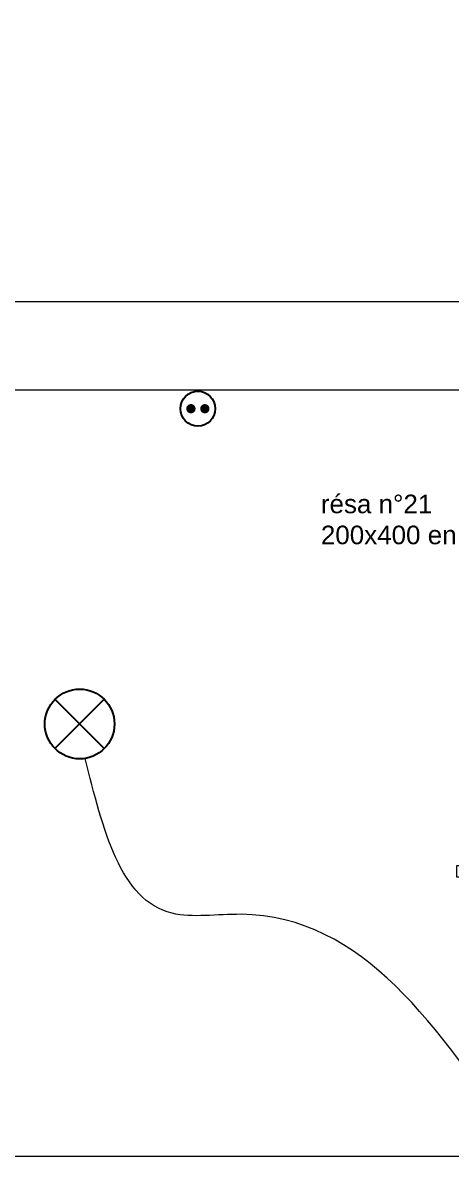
# Model space of a CAD drawing. Header units: millimetres. Extents: x 449410 to 506007, y -379864 to -318775.
# Drawn here: x 462885 to 464730, y -342210 to -337334 of the extents above; entities that cross this region are included whole.
import ezdxf
from ezdxf import colors
from ezdxf.entities.mleader import LeaderData, LeaderLine
from ezdxf.math import Vec2, Vec3

# ---------------------------------------------------------------- set-up
doc = ezdxf.new("R2010")
doc.units = ezdxf.units.MM
doc.set_wipeout_variables(frame=1)
doc.layers.add('_GAZELEC-RESERVATION', color=1, linetype='Continuous', lineweight=18)
doc.layers.add('prlm-ELEC-CFO', color=201, linetype='Continuous')
doc.layers.add('prlm-xpoly', color=7, linetype='Continuous', plot=False)
doc.styles.get("Standard").update_dxf_attribs({"font": 'arial.ttf'})

# ---------------------------------------------------------------- blocks, each defined once
blk = doc.blocks.new('xi.PC')
at = {"color": 0, "lineweight": 5}
blk.add_wipeout([(-7.5, -7.5), (7.5, -7.5), (7.5, 7.5), (-7.5, 7.5)], dxfattribs=at).dxf.layer = 'prlm-ELEC-CFO'
at = {"layer": 'prlm-ELEC-CFO', "color": 0, "linetype": 'ByBlock', "lineweight": 5, "const_width": 2}
for points in [[(-4, 0, 1), (-2, 0, 1)], [(2, 0, 1), (4, 0, 1)]]:
    blk.add_lwpolyline(points, format="xyb", close=True, dxfattribs=at)
at = {"layer": 'prlm-ELEC-CFO', "color": 0, "linetype": 'ByBlock', "lineweight": -2}
blk.add_circle((0, 0), 7.5, dxfattribs=at)
blk = doc.blocks.new('xi.PTCE')
at = {"layer": 'prlm-ELEC-CFO', "color": 0}
for points in [[(-10.61, 10.61), (10.61, -10.61)], [(10.61, 10.61), (-10.61, -10.61)]]:
    blk.add_lwpolyline(points, dxfattribs=at)
at = {"layer": 'prlm-ELEC-CFO', "color": 0, "linetype": 'ByBlock'}
blk.add_circle((0, 0), 15, dxfattribs=at)

msp = doc.modelspace()

# ---------------------------------------------------------------- linework, layer by layer
at = {"layer": 'prlm-ELEC-CFO', "lineweight": 13}
msp.add_spline([(465007.653, -342147.153), (463824.634, -341168.842), (463527.58, -341164.203), (463154.434, -340498.228)], degree=3, dxfattribs=at)
at = {"layer": 'prlm-xpoly', "lineweight": 0}
for points in [[(460982.828, -334694.863), (460982.802, -338532.697), (467758.771, -338532.698), (467758.771, -334693.164)], [(460982.802, -339343.424), (460942.802, -339343.424), (460942.802, -341243.424), (460982.802, -341243.424), (460982.802, -342209.645), (465423.678, -342209.44), (465423.731, -341009.225), (464753.731, -341009.44), (464753.731, -340959.44), (465423.708, -340959.44), (465423.731, -338914.272), (460982.802, -338914.271)]]:
    msp.add_lwpolyline(points, close=True, dxfattribs=at)

# ---------------------------------------------------------------- block references
at = {"layer": 'prlm-ELEC-CFO', "xscale": 10, "yscale": 10, "zscale": 10}
msp.add_blockref('xi.PTCE', (463130.003, -340350.231), dxfattribs=at)

# ---------------------------------------------------------------- leaders
at = {"layer": '_GAZELEC-RESERVATION', "color": 6}
ml = msp.add_multileader_mtext('Standard', dxfattribs=at)
ml.set_content('résa n°21\\P200x400 en dalle haute', color=6)
ml.set_leader_properties()
ml.build(insert=Vec2(0, 0))
ml.multileader.update_dxf_attribs({"has_text_frame": 1, "arrow_head_size": 80, "scale": 20})
ctx = ml.context
ctx.base_point, ctx.scale, ctx.char_height, ctx.arrow_head_size, ctx.landing_gap_size, ctx.plane_origin = Vec3(464128.394, -339404.521), 20, 80, 80, 40, Vec3(458588.889, -339206.144)
notes = []
notes.append((ctx, [(0, (1, 1, 0), (465452.4, -339404.521), (-1, 0), 89.845, [(0, [(465570.376, -339095.306)], 0, [])])]))
ctx.mtext.insert, ctx.mtext.width, ctx.mtext.flow_direction = Vec3(464168.394, -339363.839), 1568.85041, 5
for ctx, leaders in notes:
    for number, flags, end, landing, length, lines in leaders:
        leader = LeaderData()
        leader.index, (leader.has_last_leader_line, leader.has_dogleg_vector, leader.attachment_direction) = number, flags
        leader.last_leader_point, leader.dogleg_vector, leader.dogleg_length = Vec3(end), Vec3(landing), length
        for number, points, colour, breaks in lines:
            line = LeaderLine()
            line.index, line.vertices, line.color, line.breaks = number, Vec3.list(points), colors.encode_raw_color(colour), breaks
            leader.lines.append(line)
        ctx.leaders.append(leader)

# ---------------------------------------------------------------- next in the draw order: block references
at = {"layer": 'prlm-ELEC-CFO', "xscale": 10, "yscale": 10, "zscale": 10}
msp.add_blockref('xi.PC', (463638.945, -338994.271), dxfattribs=at)

doc.saveas('drawing.dxf')
